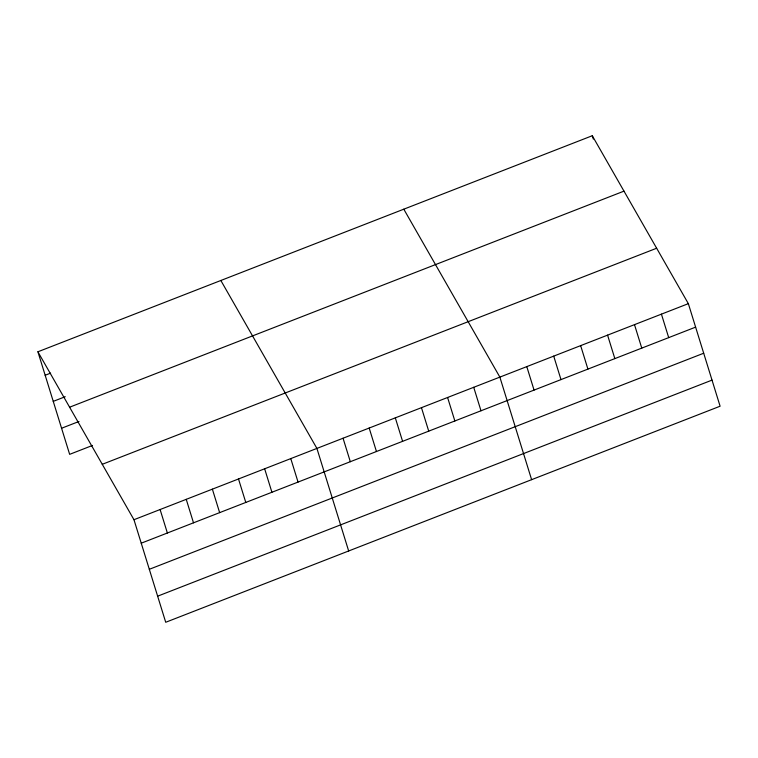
<?xml version="1.0" encoding="UTF-8"?>
<svg xmlns="http://www.w3.org/2000/svg" width="758" height="758" viewBox="0 0 758 758"><rect width="100%" height="100%" fill="white"/><g stroke="black" fill="none" stroke-linecap="round" stroke-linejoin="round"><path stroke-width="1.14" d="M37.9 351.788L592.282 135.729L688.349 303.655L720.1 406.212L165.718 622.271L133.967 519.713L37.9 351.788L69.651 454.345L92.514 445.439M45.167 375.267L50.615 373.144M53.25 401.37L65.226 396.699M69.603 407.207L623.986 191.139M61.569 428.251L78.993 421.467M102.264 464.303L656.646 248.236M133.967 519.713L688.349 303.655M141.234 543.192L695.617 327.134M149.317 569.296L703.699 353.228M157.636 596.176L712.018 380.118M403.796 209.189L499.863 377.114L531.614 479.672M220.843 280.488L316.91 448.414L348.661 550.971M661.421 314.144L668.698 337.623M592.282 135.729L593.325 139.084M634.493 324.642L641.77 348.121M607.575 335.131L614.842 358.61M580.647 345.629L587.914 369.108M553.719 356.127L560.986 379.606M526.791 366.616L534.058 390.095M473.722 387.3L480.998 410.779M447.59 397.486L454.857 420.965M421.457 407.671L428.725 431.15M395.316 417.857L402.593 441.336M369.184 428.043L376.451 451.522M343.052 438.228L350.319 461.707M290.778 458.599L298.046 482.079M264.646 468.785L271.914 492.264M238.505 478.971L245.781 502.45M212.373 489.156L219.64 512.635M186.241 499.342L193.508 522.821M160.099 509.528L167.376 533.007"/></g></svg>
